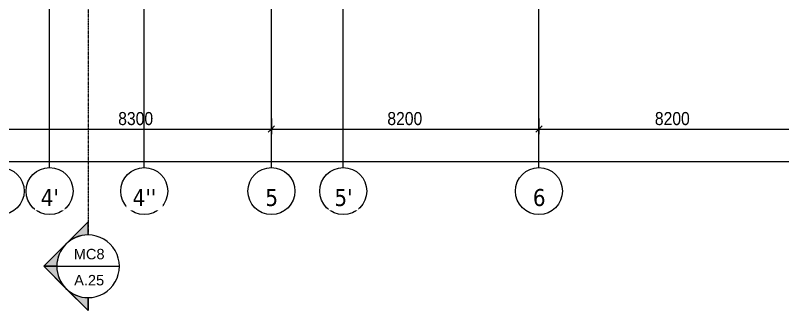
# Model space of a CAD drawing. Header units: millimetres. Extents: x 25998 to 252958, y -15958 to 83425.
# Drawn here: x 44903 to 68423, y 7940 to 16980 of the extents above; entities that cross this region are included whole.
import ezdxf

# ---------------------------------------------------------------- set-up
doc = ezdxf.new("R2010")
doc.units = ezdxf.units.MM
doc.linetypes.add('Dash Dot 3_16_', pattern=[7.9375, 4.7625, -1.5875, 0, -1.5875])
doc.linetypes.add('Grid Line', pattern=[22.225, 12.7, -3.175, 3.175, -3.175])
for name, color, linetype, lineweight in [('A-ANNO-DIMS', 211, 'Continuous', 9), ('A-ANNO-DIMS-160', 211, 'Continuous', 9), ('G-ANNO-SYMB', 111, 'Continuous', 9), ('G-ANNO-SYMB-1', 111, 'Dash Dot 3_16_', 18), ('S-GRID-1', 1, 'Grid Line', 9), ('S-GRID-IDEN', 1, 'Continuous', 9)]:
    doc.layers.add(name, color=color, linetype=linetype, lineweight=lineweight)
doc.styles.add('Arial_2', font='arial_0.ttf', dxfattribs={"height": 320})
doc.styles.add('Tahoma_B', font='tahomabd_0.ttf', dxfattribs={"height": 520})
doc.styles.add('UTM Avo', font='UTM Avo.ttf', dxfattribs={"width": 0.9, "height": 400})
doc.dimstyles.new('1_Dim_chi_tiet_2_5', dxfattribs={"dimscale": 304.8, "dimtxt": 399.720379, "dimasz": 0.629921, "dimexe": 0.524934, "dimexo": 0.0625, "dimgap": 0.052493, "dimtad": 1, "dimdec": 0, "dimrnd": 5, "dimzin": 0, "dimdsep": 46, "dimtxsty": 'UTM Avo', "dimblk1": 'OBLIQUE', "dimblk2": 'OBLIQUE', "dimsah": 1, "dimcen": 0.09, "dimdle": 0.524934, "dimazin": 0, "dimtfac": 1, "dimtdec": 4, "dimtix": 1, "dimtmove": 0, "dimatfit": 3, "dimfxl": 1.049869, "dimfxlon": 1, "dimtvp": 1, "dimtolj": 1, "dimtzin": 0, "dimarcsym": 2})

# ---------------------------------------------------------------- blocks, each defined once
blk = doc.blocks.new('Grid - M_Grid Head - Circle-353313-TKCS_MB TẦNG HẦM')
at = {"layer": 'S-GRID-IDEN'}
blk.add_circle((0, 0), 4.5, dxfattribs=at)
blk = doc.blocks.new('Section - M_Section Head - Filled-352373-TKCS_MB TẦNG HẦM')
at = {"layer": 'G-ANNO-SYMB'}
h = blk.add_hatch(color=256, dxfattribs=at)
edge = h.paths.add_edge_path()
edge.add_line((-6, 8.49), (-6, 6))
edge.add_arc((-6, 0), 6, 90, 135)
edge.add_line((-10.24, 4.24), (-6, 8.49))
h = blk.add_hatch(color=256, dxfattribs=at)
edge = h.paths.add_edge_path()
edge.add_line((-6, 8.49), (-1.76, 4.24))
edge.add_arc((-6, 0), 6, 45, 90)
edge.add_line((-6, 6), (-6, 8.49))
h = blk.add_hatch(color=256, dxfattribs=at)
edge = h.paths.add_edge_path()
edge.add_line((-14.49, 0), (-10.24, 4.24))
edge.add_arc((-6, 0), 6, 135, 180)
edge.add_line((-12, 0), (-14.49, 0))
h = blk.add_hatch(color=256, dxfattribs=at)
edge = h.paths.add_edge_path()
edge.add_line((2.49, 0), (0, 0))
edge.add_arc((-6, 0), 6, 360, 405)
edge.add_line((-1.76, 4.24), (2.49, 0))
for p, q in [((-6, 8.49), (-14.49, 0)), ((-6, 8.49), (-10.24, 4.24)), ((-6, 8.49), (2.49, 0)), ((-6, 6), (-6, 8.49)), ((-6, 8.49), (-6, 6)), ((-1.76, 4.24), (-6, 8.49)), ((-10.24, 4.24), (-14.49, 0)), ((2.49, 0), (-1.76, 4.24)), ((-14.49, 0), (-12, 0)), ((0, 0), (2.49, 0)), ((-12, 0), (-14.49, 0)), ((0, 0), (2.49, 0))]:
    blk.add_line(p, q, dxfattribs=at)
for start, end in [(360, 180), (90, 135), (45, 90), (135, 180), (360, 45), (180, 360)]:
    blk.add_arc((-6, 0), 6, start, end, dxfattribs=at)
blk = doc.blocks.new('DIMBLOCK35-TKCS_MB TẦNG HẦM')
at = {"layer": 'A-ANNO-DIMS-160'}
for p, q in [((44453, 13821), (44453, 13341)), ((44453, 13501), (44453, 13821)), ((52753, 13821), (52753, 13341)), ((52753, 13501), (52753, 13821)), ((44453, 13501), (52753, 13501))]:
    blk.add_line(p, q, dxfattribs=at)
at = {"layer": 'A-ANNO-DIMS-160', "lineweight": 25}
for p, q in [((44453, 13501), (44357, 13405)), ((44453, 13501), (44549, 13597)), ((52753, 13501), (52657, 13405)), ((52753, 13501), (52849, 13597))]:
    blk.add_line(p, q, dxfattribs=at)
at = {"layer": 'A-ANNO-DIMS-160', "color": 0, "insert": (48055, 14021), "char_height": 400, "width": 1314.64, "attachment_point": 1, "line_spacing_factor": 1.110334, "style": 'UTM Avo'}
blk.add_mtext('8300', dxfattribs=at)
blk = doc.blocks.new('_Oblique')
at = {"color": 0, "linetype": 'ByBlock', "lineweight": -2}
blk.add_line((-0.5, -0.5), (0.5, 0.5), dxfattribs=at)
blk = doc.blocks.new('DIMBLOCK36-TKCS_MB TẦNG HẦM')
at = {"layer": 'A-ANNO-DIMS-160'}
for p, q in [((52753, 13821), (52753, 13341)), ((52753, 13501), (52753, 13821)), ((60953, 13821), (60953, 13341)), ((60953, 13501), (60953, 13821)), ((52753, 13501), (60953, 13501))]:
    blk.add_line(p, q, dxfattribs=at)
at = {"layer": 'A-ANNO-DIMS-160', "lineweight": 25}
for p, q in [((52753, 13501), (52657, 13405)), ((52753, 13501), (52849, 13597)), ((60953, 13501), (60857, 13405)), ((60953, 13501), (61049, 13597))]:
    blk.add_line(p, q, dxfattribs=at)
at = {"layer": 'A-ANNO-DIMS-160', "color": 0, "insert": (56305, 14021), "char_height": 400, "width": 1314.64, "attachment_point": 1, "line_spacing_factor": 1.110334, "style": 'UTM Avo'}
blk.add_mtext('8200', dxfattribs=at)
blk = doc.blocks.new('DIMBLOCK37-TKCS_MB TẦNG HẦM')
at = {"layer": 'A-ANNO-DIMS-160'}
for p, q in [((60953, 13821), (60953, 13341)), ((60953, 13501), (60953, 13821)), ((69153, 13821), (69153, 13341)), ((69153, 13501), (69153, 13821)), ((60953, 13501), (69153, 13501))]:
    blk.add_line(p, q, dxfattribs=at)
at = {"layer": 'A-ANNO-DIMS-160', "lineweight": 25}
for p, q in [((60953, 13501), (60857, 13405)), ((60953, 13501), (61049, 13597)), ((69153, 13501), (69057, 13405)), ((69153, 13501), (69249, 13597))]:
    blk.add_line(p, q, dxfattribs=at)
at = {"layer": 'A-ANNO-DIMS-160', "color": 0, "insert": (64505, 14021), "char_height": 400, "width": 1314.64, "attachment_point": 1, "line_spacing_factor": 1.110334, "style": 'UTM Avo'}
blk.add_mtext('8200', dxfattribs=at)
blk = doc.blocks.new('DIMBLOCK45-TKCS_MB TẦNG HẦM')
at = {"layer": 'A-ANNO-DIMS-160'}
for p, q in [((33653, 12821), (33653, 12341)), ((33653, 12501), (33653, 12821)), ((127253, 12821), (127253, 12341)), ((127253, 12501), (127253, 12821)), ((33493, 12501), (127413, 12501))]:
    blk.add_line(p, q, dxfattribs=at)
at = {"layer": 'A-ANNO-DIMS-160', "lineweight": 25}
for p, q in [((33653, 12501), (33557, 12405)), ((33653, 12501), (33749, 12597)), ((127253, 12501), (127157, 12405)), ((127253, 12501), (127349, 12597))]:
    blk.add_line(p, q, dxfattribs=at)
at = {"layer": 'A-ANNO-DIMS-160', "color": 0, "insert": (79768, 13021), "char_height": 400, "width": 1643.29, "attachment_point": 1, "line_spacing_factor": 1.110334, "style": 'UTM Avo'}
blk.add_mtext('93600', dxfattribs=at)

msp = doc.modelspace()

# ---------------------------------------------------------------- linework, layer by layer
at = {"layer": 'G-ANNO-SYMB'}
msp.add_line((46171.3, 9297.4), (48091.3, 9297.4), dxfattribs=at)
at = {"layer": 'G-ANNO-SYMB-1'}
msp.add_line((47131.3, 83043.8), (47131.3, 10257.4), dxfattribs=at)
at = {"layer": 'S-GRID-1'}
for p, q in [((45952.6, 16318.9), (45952.6, 77184.9)), ((48852.6, 16318.9), (48852.6, 77184.9)), ((52752.6, 16318.9), (52752.6, 77184.9)), ((54952.6, 16318.9), (54952.6, 77184.9)), ((60952.6, 16318.9), (60952.6, 77184.9)), ((45952.6, 12318.9), (45952.6, 16318.9)), ((48852.6, 12318.9), (48852.6, 16318.9)), ((52752.6, 12318.9), (52752.6, 16318.9)), ((54952.6, 12318.9), (54952.6, 16318.9)), ((60952.6, 12318.9), (60952.6, 16318.9))]:
    msp.add_line(p, q, dxfattribs=at)

# ---------------------------------------------------------------- block references
at = {"layer": 'G-ANNO-SYMB', "xscale": 159.9999999999999, "yscale": 159.9999999999999, "zscale": 159.9999999999999, "rotation": 89.99999999999947}
msp.add_blockref('Section - M_Section Head - Filled-352373-TKCS_MB TẦNG HẦM', (47131.3, 10257.4), dxfattribs=at)
at = {"layer": 'S-GRID-IDEN', "xscale": 159.9999999999999, "yscale": 159.9999999999999, "zscale": 159.9999999999999}
for p in [(44452.6, 11598.9), (45952.6, 11598.9), (48852.6, 11598.9), (52752.6, 11598.9), (54952.6, 11598.9), (60952.6, 11598.9)]:
    msp.add_blockref('Grid - M_Grid Head - Circle-353313-TKCS_MB TẦNG HẦM', p, dxfattribs=at)

# ---------------------------------------------------------------- texts
at = {"layer": 'G-ANNO-SYMB', "char_height": 320, "attachment_point": 5, "line_spacing_factor": 0.936439, "style": 'Arial_2'}
for s, insert, width in [('\\pt2032,4064,6096,8128,10160,12192,14224,16256,18288,20320,22352,24384,26416,28448,30480,32512,34544,36576,38608,40640,42672,44704,46736,48768,50800,52832,54864,56896,58928,60960,62992,65024;MC8', (47165.3, 9668.5), 963.2), ('\\pt2032,4064,6096,8128,10160,12192,14224,16256,18288,20320,22352,24384,26416,28448,30480,32512,34544,36576,38608,40640,42672,44704,46736,48768,50800,52832,54864,56896,58928,60960,62992,65024;A.25', (47165.3, 8870.3), 952)]:
    msp.add_mtext(s, dxfattribs=dict(at, insert=insert, width=width))

# ---------------------------------------------------------------- dimensions: what is measured, and where the dimension line sits
at = {"layer": 'A-ANNO-DIMS'}
for base, p1, p2, override, picture, middle in [((52752.6, 13501.2), (44452.6, 13821.2), (52752.6, 13821.2), {"dimpost": '<>', "dimfxl": 8300}, 'DIMBLOCK35-TKCS_MB TẦNG HẦM', (48602.6, 13724.2)), ((60952.6, 13501.2), (52752.6, 13821.2), (60952.6, 13821.2), {"dimpost": '<>', "dimfxl": 8200}, 'DIMBLOCK36-TKCS_MB TẦNG HẦM', (56852.6, 13724.2)), ((69152.6, 13501.2), (60952.6, 13821.2), (69152.6, 13821.2), {"dimpost": '<>', "dimfxl": 8200}, 'DIMBLOCK37-TKCS_MB TẦNG HẦM', (65052.6, 13724.2)), ((127252.6, 12501.2), (33652.6, 12821.2), (127252.6, 12821.2), {"dimpost": '<>', "dimfxl": 93600}, 'DIMBLOCK45-TKCS_MB TẦNG HẦM', (80452.6, 12724.2))]:
    dim = msp.add_linear_dim(base=base, p1=p1, p2=p2, dimstyle='1_Dim_chi_tiet_2_5', override=override, dxfattribs=at)
    dim.commit()
    dim.dimension.update_dxf_attribs({"geometry": picture, "text_midpoint": middle})

# ---------------------------------------------------------------- next in the draw order: texts
at = {"layer": 'S-GRID-IDEN', "char_height": 520, "attachment_point": 5, "line_spacing_factor": 0.996129, "style": 'Tahoma_B', "bg_fill": 3, "box_fill_scale": 1.25, "bg_fill_color": 256, "bg_fill_true_color": 13158600, "bg_fill_transparency": 0}
for s, insert, width in [("\\pt2031.9988,4063.9976,6096.0016,8128.0004,10159.9992,12191.998,14224.002,16256.0008,18287.9996,20319.9984,22352.0024,24384.0012,26416,28447.9988,30479.9976,32512.0016,34544.0004,36575.9992,38607.998,40640.002,42672.0008,44703.9996,46735.9984,48768.0024,50800.0012,52832,54863.9988,56895.9976,58928.0016,60960.0004,62991.9992,65023.998;4'", (45960.1, 11399.1), 656), ("\\pt2031.9988,4063.9976,6096.0016,8128.0004,10159.9992,12191.998,14224.002,16256.0008,18287.9996,20319.9984,22352.0024,24384.0012,26416,28447.9988,30479.9976,32512.0016,34544.0004,36575.9992,38607.998,40640.002,42672.0008,44703.9996,46735.9984,48768.0024,50800.0012,52832,54863.9988,56895.9976,58928.0016,60960.0004,62991.9992,65023.998;4''", (48860.1, 11399.1), 846.4), ('\\pt2031.9988,4063.9976,6096.0016,8128.0004,10159.9992,12191.998,14224.002,16256.0008,18287.9996,20319.9984,22352.0024,24384.0012,26416,28447.9988,30479.9976,32512.0016,34544.0004,36575.9992,38607.998,40640.002,42672.0008,44703.9996,46735.9984,48768.0024,50800.0012,52832,54863.9988,56895.9976,58928.0016,60960.0004,62991.9992,65023.998;5', (52760.1, 11399.1), 465.6), ("\\pt2031.9988,4063.9976,6096.0016,8128.0004,10159.9992,12191.998,14224.002,16256.0008,18287.9996,20319.9984,22352.0024,24384.0012,26416,28447.9988,30479.9976,32512.0016,34544.0004,36575.9992,38607.998,40640.002,42672.0008,44703.9996,46735.9984,48768.0024,50800.0012,52832,54863.9988,56895.9976,58928.0016,60960.0004,62991.9992,65023.998;5'", (54960.1, 11399.1), 656), ('\\pt2031.9988,4063.9976,6096.0016,8128.0004,10159.9992,12191.998,14224.002,16256.0008,18287.9996,20319.9984,22352.0024,24384.0012,26416,28447.9988,30479.9976,32512.0016,34544.0004,36575.9992,38607.998,40640.002,42672.0008,44703.9996,46735.9984,48768.0024,50800.0012,52832,54863.9988,56895.9976,58928.0016,60960.0004,62991.9992,65023.998;6', (60960.1, 11399.1), 465.6)]:
    msp.add_mtext(s, dxfattribs=dict(at, insert=insert, width=width))

doc.saveas('drawing.dxf')
